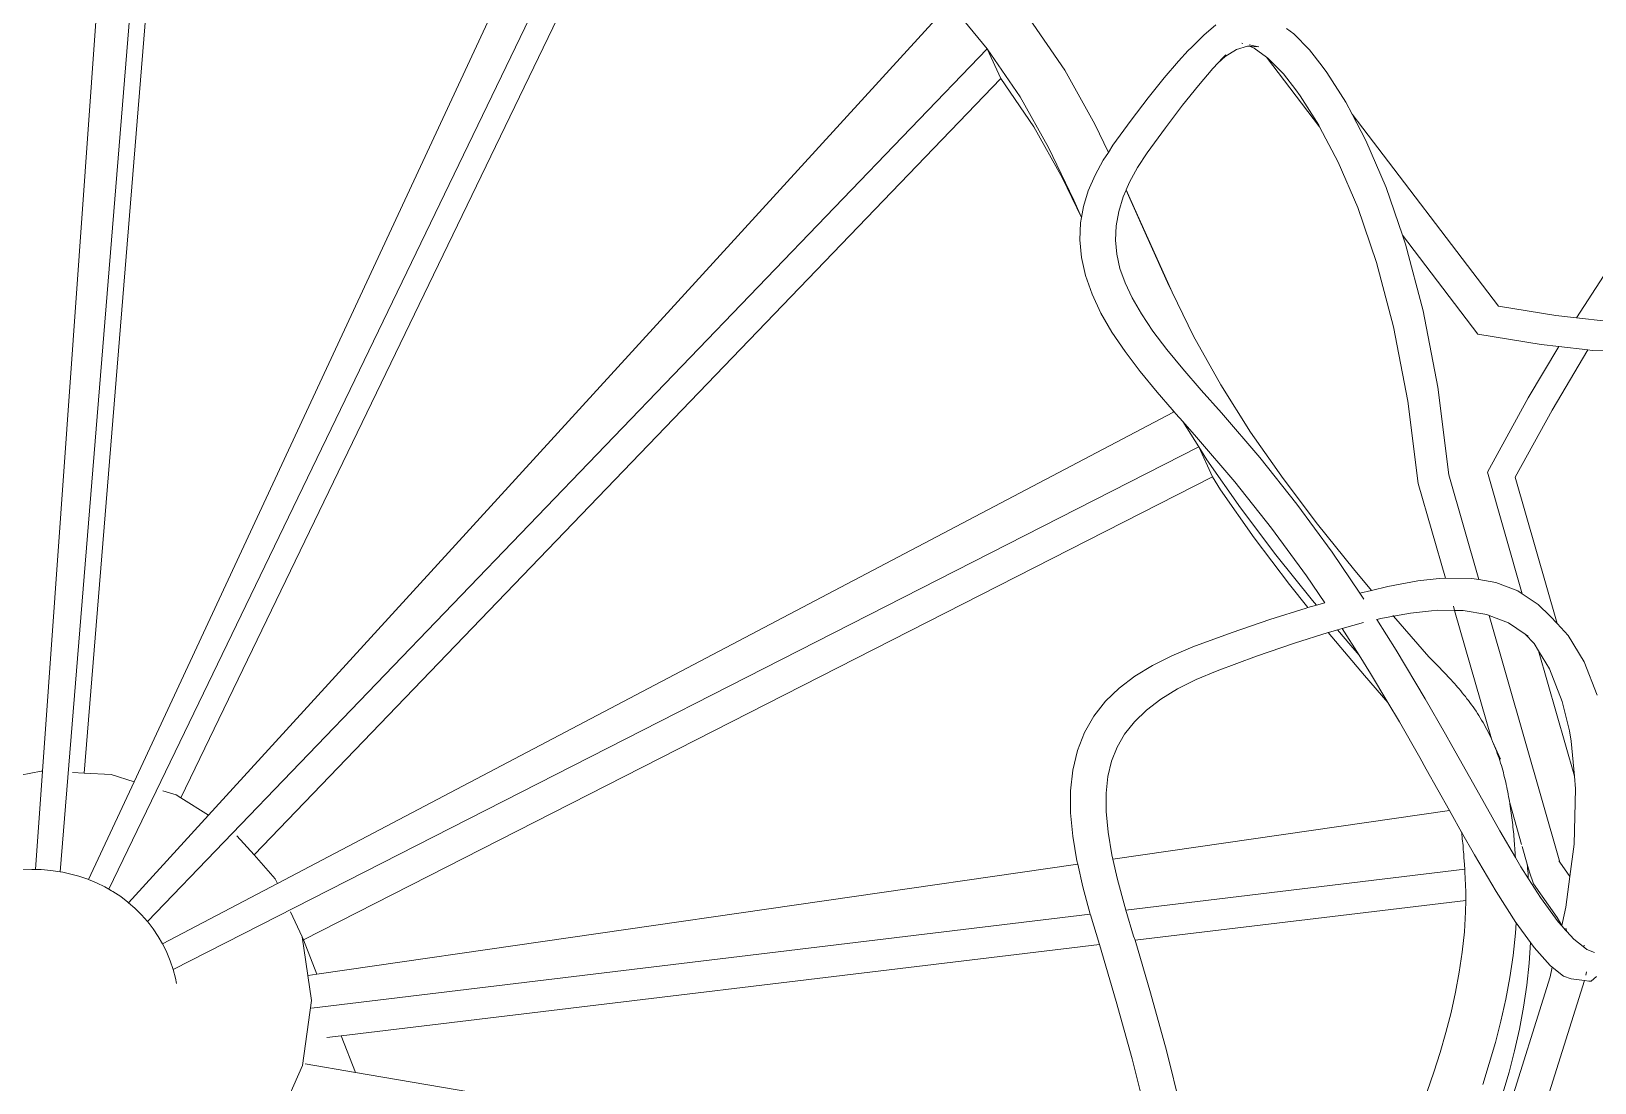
# Model space of a CAD drawing. Header units: millimetres. Extents: x 930469 to 1523124, y -120375 to 411163.
# Drawn here: x 1425104 to 1425674, y -39696 to -39312 of the extents above; entities that cross this region are included whole.
import ezdxf

# ---------------------------------------------------------------- set-up
doc = ezdxf.new("R2010")
doc.units = ezdxf.units.MM
doc.linetypes.add('HIDDEN', pattern=[0.75, 0.5, -0.25])
doc.layers.add('A-NET KHUAT', color=8, linetype='HIDDEN', lineweight=0)
doc.layers.add('xr', color=8, linetype='Continuous', lineweight=0)

# ---------------------------------------------------------------- blocks, each defined once
blk = doc.blocks.new('zzz')
at = {"layer": 'xr', "ltscale": 3}
for p, q in [((1238069.3, 20634.9), (1238063.5, 20665.5)), ((1237997.5, 20641.9), (1237997.2, 20649)), ((1237997.4, 20639.1), (1237997.5, 20641.9)), ((1237996.7, 20627.9), (1237997.3, 20634.9)), ((1237997.3, 20634.9), (1237997.4, 20639.1)), ((1237997.4, 20639.1), (1238069.3, 20634)), ((1238069.3, 20634), (1238069.3, 20634.9)), ((1238069.3, 20634), (1238847.5, 20578.8)), ((1237994.3, 20614.2), (1237995.4, 20619.2)), ((1237995.4, 20619.2), (1237995.7, 20621)), ((1237995.7, 20621), (1237996.7, 20627.9)), ((1237995.7, 20621), (1238853.7, 20551.4)), ((1237990.3, 20601), (1237992.5, 20607.5)), ((1237992.5, 20607.5), (1237994.3, 20614.2)), ((1238067.7, 20603.5), (1238068.2, 20612)), ((1237987.7, 20594.6), (1237990, 20600.3)), ((1237990, 20600.3), (1237990.3, 20601)), ((1237990, 20600.3), (1238061.5, 20567.1)), ((1238066.7, 20583.9), (1238067.7, 20603.5)), ((1238067.7, 20603.5), (1238831.9, 20541.5)), ((1237981.9, 20583.6), (1237983, 20585.6)), ((1237983, 20585.6), (1237984.7, 20588.5)), ((1237983, 20585.6), (1238781.3, 20200.2)), ((1237984.7, 20588.5), (1237987.7, 20594.6)), ((1237973.5, 20571.6), (1237977.6, 20576.9)), ((1237977.6, 20576.9), (1237981.3, 20582.6)), ((1237981.3, 20582.6), (1237981.9, 20583.6)), ((1238061.5, 20567.1), (1238066.7, 20583.9)), ((1237964.4, 20561.7), (1237969.1, 20566.5)), ((1237969.1, 20566.5), (1237973.1, 20571.1)), ((1237973.1, 20571.1), (1237973.5, 20571.6)), ((1237973.1, 20571.1), (1238037, 20512.7)), ((1238061.5, 20567.1), (1238771.1, 20237.2)), ((1237948.5, 20549.5), (1237954.1, 20553.2)), ((1237954.1, 20553.2), (1237958, 20556.2)), ((1237958, 20556.2), (1237959.4, 20557.3)), ((1237959.4, 20557.3), (1237964.4, 20561.7)), ((1237959.4, 20557.3), (1238597, 19944.1)), ((1237924.3, 20538.6), (1237930.6, 20540.7)), ((1237930.6, 20540.7), (1237936.8, 20543.2)), ((1237936.8, 20543.2), (1237942.8, 20546.1)), ((1237942.8, 20546.1), (1237943, 20546.3)), ((1237943, 20546.3), (1237948.5, 20549.5)), ((1237943, 20546.3), (1237987.2, 20462.4)), ((1238051.9, 20536.3), (1238055, 20546.1)), ((1237914.1, 20536.2), (1237917.9, 20536.9)), ((1237917.9, 20536.9), (1237924.3, 20538.6)), ((1237924, 20538.4), (1237924.3, 20538.6)), ((1237924.3, 20538.6), (1238306.1, 19789.7)), ((1238037, 20512.7), (1238049.8, 20532.9)), ((1238049.8, 20532.9), (1238051.9, 20536.3)), ((1238049.8, 20532.9), (1238759.6, 20190.2)), ((1238037, 20512.7), (1238623.9, 19976.9)), ((1238008.1, 20479.5), (1238022.1, 20492)), ((1237990.6, 20464), (1238008.1, 20479.5)), ((1238008.1, 20479.5), (1238575.2, 19934.1)), ((1237809.2, 20463.9), (1237854.3, 20444.2)), ((1237987.2, 20462.4), (1237990.6, 20464)), ((1237987.2, 20462.4), (1238331.6, 19808.1)), ((1237948.2, 20444.3), (1237966.5, 20452.8)), ((1237855.4, 20442.3), (1237849.1, 20405.4)), ((1237854.3, 20444.2), (1237901.7, 20437.5)), ((1237896.2, 20437.5), (1237964.7, 19868.9)), ((1237901.7, 20437.5), (1237948.2, 20444.3)), ((1237920, 20440), (1237921, 20433.6)), ((1237921, 20433.6), (1237946, 20443.4)), ((1237946, 20443.4), (1237948.2, 20444.3)), ((1237946, 20443.4), (1238284.3, 19779.7)), ((1237874.6, 20426.4), (1237875.9, 20415.9)), ((1237921, 20433.6), (1238001.2, 19878)), ((1237849.1, 20405.4), (1237875.9, 20415.9)), ((1237942.5, 19862.2), (1237875.9, 20415.9)), ((1237849.1, 20405.4), (1237748.3, 19812.6)), ((1238597, 19944.1), (1238630, 19971.4)), ((1238540.1, 19910.1), (1238575.2, 19934.1)), ((1238561.9, 19920), (1238597, 19944.1)), ((1238575.2, 19934.1), (1238597, 19944.1)), ((1238524.8, 19899.3), (1238561.9, 19920)), ((1238581.3, 19887.5), (1238618.9, 19913.3)), ((1238503, 19889.3), (1238540.1, 19910.1)), ((1238473.7, 19875.2), (1238503, 19889.3)), ((1238486.3, 19880.8), (1238524.8, 19899.3)), ((1237984.7, 19874.3), (1238001.2, 19878)), ((1238001.2, 19878), (1238003.8, 19878.6)), ((1238003.8, 19878.6), (1238021.8, 19881.7)), ((1238021.8, 19881.7), (1238038.8, 19883.3)), ((1238038.8, 19883.3), (1238054.9, 19883.3)), ((1238054.9, 19883.3), (1238070.1, 19881.7)), ((1238070.1, 19881.7), (1238084.4, 19878.3)), ((1238084.4, 19878.3), (1238097.5, 19873.1)), ((1238473.8, 19875.2), (1238486.3, 19880.8)), ((1238542, 19865.6), (1238581.3, 19887.5)), ((1237942.5, 19862.2), (1237964.3, 19868.8)), ((1237964.3, 19868.8), (1237964.7, 19868.9)), ((1237964.7, 19868.9), (1237984.7, 19874.3)), ((1238097.5, 19873.1), (1238109.5, 19866.2)), ((1238109.5, 19866.2), (1238120.3, 19857.7)), ((1238417.7, 19867.6), (1238403.9, 19861.2)), ((1238431.3, 19872.4), (1238417.7, 19867.6)), ((1238444.5, 19875.3), (1238431.3, 19872.4)), ((1238457.4, 19876.5), (1238444.5, 19875.3)), ((1238469.8, 19875.9), (1238457.4, 19876.5)), ((1238473.7, 19875.2), (1238469.8, 19875.9)), ((1238473.8, 19875.2), (1238473.7, 19875.2)), ((1238481.7, 19873.8), (1238473.8, 19875.2)), ((1238493.3, 19870.3), (1238481.7, 19873.8)), ((1238504.6, 19865.4), (1238493.3, 19870.3)), ((1238515.7, 19859.4), (1238504.6, 19865.4)), ((1238521.3, 19855.6), (1238542, 19865.6)), ((1237901, 19849.9), (1237942.5, 19862.2)), ((1237942.5, 19862.2), (1237942.5, 19862.2)), ((1238008.2, 19853.1), (1238024.7, 19855.8)), ((1238024.7, 19855.8), (1238039.7, 19857.3)), ((1238039.7, 19857.3), (1238053.2, 19857.3)), ((1238053.2, 19857.3), (1238065.4, 19856)), ((1238065.4, 19856), (1238076.5, 19853.4)), ((1238120.3, 19857.7), (1238129.9, 19847.7)), ((1238403.9, 19861.2), (1238390, 19853.1)), ((1238521.3, 19855.6), (1238515.7, 19859.4)), ((1238526.5, 19852.3), (1238521.3, 19855.6)), ((1237859.2, 19838.4), (1237901, 19849.9)), ((1237948.8, 19837.2), (1237967.8, 19842.9)), ((1237967.8, 19842.9), (1237970.3, 19843.6)), ((1237967.8, 19842.9), (1237997.6, 19595.4)), ((1237970.3, 19843.6), (1237990.1, 19848.9)), ((1237990.1, 19848.9), (1238004.9, 19852.3)), ((1238004.9, 19852.3), (1238008.2, 19853.1)), ((1238004.9, 19852.3), (1238040.4, 19606.5)), ((1238076.5, 19853.4), (1238086.8, 19849.3)), ((1238086.8, 19849.3), (1238096.4, 19843.8)), ((1238096.4, 19843.8), (1238105.4, 19836.6)), ((1238129.9, 19847.7), (1238138.6, 19836.3)), ((1238375.8, 19843.5), (1238361.3, 19832.5)), ((1238390, 19853.1), (1238375.8, 19843.5)), ((1238426, 19843.5), (1238415, 19838.3)), ((1238436.6, 19847.2), (1238426, 19843.5)), ((1238446.9, 19849.5), (1238436.6, 19847.2)), ((1238457.3, 19850.4), (1238446.9, 19849.5)), ((1238467.7, 19850), (1238457.3, 19850.4)), ((1238478.2, 19848.1), (1238467.7, 19850)), ((1238488.8, 19844.9), (1238478.2, 19848.1)), ((1238480.4, 19836.5), (1238493.9, 19842.7)), ((1238487.6, 19840), (1238493.8, 19842.7)), ((1238493.8, 19842.7), (1238488.8, 19844.9)), ((1238493.9, 19842.7), (1238493.8, 19842.7)), ((1238499.5, 19840.3), (1238493.9, 19842.7)), ((1238544.8, 19838.9), (1238526.5, 19852.3)), ((1237817.2, 19827.9), (1237859.2, 19838.4)), ((1237907.3, 19824.8), (1237945.7, 19836.2)), ((1237945.7, 19836.2), (1237948.8, 19837.2)), ((1237945.7, 19836.2), (1237974.7, 19594.7)), ((1238105.4, 19836.6), (1238113.9, 19827.8)), ((1238138.6, 19836.3), (1238146.5, 19823.5)), ((1238361.3, 19832.5), (1238346.1, 19820.1)), ((1238403.3, 19831.5), (1238390.8, 19823.1)), ((1238415, 19838.3), (1238403.3, 19831.5)), ((1238440.8, 19818.9), (1238480.4, 19836.5)), ((1238462.6, 19828.9), (1238487.6, 19840)), ((1238480.4, 19836.5), (1238487.6, 19840)), ((1238510.2, 19834.4), (1238499.5, 19840.3)), ((1238520.9, 19827.4), (1238510.2, 19834.4)), ((1238561.3, 19826.5), (1238544.8, 19838.9)), ((1237865.1, 19813.2), (1237907.3, 19824.8)), ((1238113.9, 19827.8), (1238121.9, 19817.3)), ((1238146.5, 19823.5), (1238153.6, 19809.3)), ((1238346.1, 19820.1), (1238333.6, 19809.2)), ((1238390.8, 19823.1), (1238377.4, 19813)), ((1238424, 19811.6), (1238462.6, 19828.9)), ((1238539.3, 19814), (1238520.9, 19827.4)), ((1238575.7, 19815), (1238561.3, 19826.5)), ((1237822.9, 19802.7), (1237865.1, 19813.2)), ((1238121.9, 19817.3), (1238129.4, 19805.2)), ((1238153.6, 19809.3), (1238160.1, 19793.9)), ((1238331.6, 19808.1), (1238333.6, 19809.2)), ((1238333.6, 19809.2), (1238331.9, 19807.7)), ((1238377.4, 19813), (1238363.1, 19801.2)), ((1238387, 19793.5), (1238419.1, 19809.2)), ((1238419.1, 19809.2), (1238440.8, 19818.9)), ((1238419.1, 19809.2), (1238424, 19811.6)), ((1238555.8, 19801.5), (1238539.3, 19814)), ((1238588, 19804.5), (1238575.7, 19815)), ((1238129.4, 19805.2), (1238136.2, 19791.5)), ((1238306.1, 19789.7), (1238324.7, 19801.4)), ((1238324.7, 19801.4), (1238313.3, 19791.3)), ((1238330.2, 19806.3), (1238324.7, 19801.4)), ((1238331.9, 19807.7), (1238330.2, 19806.3)), ((1238331.6, 19808.1), (1238331.9, 19807.7)), ((1238363.1, 19801.2), (1238347.7, 19787.9)), ((1238570.3, 19789.9), (1238555.8, 19801.5)), ((1238595.7, 19797.3), (1238588, 19804.5)), ((1238598, 19795), (1238595.7, 19797.3)), ((1238136.2, 19791.5), (1238142.6, 19776.3)), ((1238160.1, 19793.9), (1238170.6, 19765.2)), ((1238313.3, 19791.3), (1238280.7, 19763.4)), ((1238284.3, 19779.7), (1238306.1, 19789.7)), ((1238296.6, 19783.7), (1238306.1, 19789.7)), ((1238347.7, 19787.9), (1238331, 19773.1)), ((1238351.5, 19773.6), (1238387, 19793.5)), ((1238582.7, 19779.4), (1238570.3, 19789.9)), ((1238598, 19795), (1238606.9, 19785.9)), ((1238614.6, 19777.1), (1238606.9, 19785.9)), ((1238142.6, 19776.3), (1238153.2, 19747.6)), ((1238261.6, 19759.2), (1238296.6, 19783.7)), ((1238274.8, 19773.7), (1238284.3, 19779.7)), ((1238586.8, 19775.6), (1238582.7, 19779.4)), ((1238591.4, 19770.3), (1238586.8, 19775.6)), ((1238590.4, 19772.2), (1238586.8, 19775.6)), ((1238170.6, 19765.2), (1238180.1, 19737.7)), ((1238239.8, 19749.3), (1238274.8, 19773.7)), ((1238280.7, 19763.4), (1238246.9, 19736.5)), ((1238331, 19773.1), (1238298.3, 19745.1)), ((1238316.9, 19751.8), (1238351.5, 19773.6)), ((1238592.7, 19769.9), (1238590.4, 19772.2)), ((1238596.6, 19762), (1238591.4, 19770.3)), ((1238227.4, 19733.4), (1238261.6, 19759.2)), ((1238283, 19728.1), (1238316.9, 19751.8)), ((1238599, 19754), (1238596.6, 19762)), ((1238598.9, 19752.7), (1238597.4, 19749.1)), ((1238598.5, 19745.7), (1238600, 19752.9)), ((1238598.5, 19745.7), (1238598.9, 19752.7)), ((1238598.9, 19752.7), (1238599, 19754)), ((1238601, 19757.5), (1238601.2, 19758.1)), ((1238153.2, 19747.6), (1238162.7, 19719.8)), ((1238205.7, 19723.5), (1238239.8, 19749.3)), ((1238298.3, 19745.1), (1238264.3, 19718.1)), ((1238590.9, 19740.2), (1238540.1, 19701.4)), ((1238590.9, 19740.2), (1238590.1, 19739.1)), ((1238597.4, 19749.1), (1238590.9, 19740.2)), ((1238180.1, 19737.7), (1238188.4, 19711.3)), ((1238193.9, 19706.5), (1238227.4, 19733.4)), ((1238246.9, 19736.5), (1238212, 19710.9)), ((1238590.1, 19739.1), (1238578.6, 19727.9)), ((1238162.7, 19719.8), (1238170.5, 19695.2)), ((1238188.8, 19710), (1238205.7, 19723.5)), ((1238264.3, 19718.1), (1238229.2, 19692.3)), ((1238249.7, 19703), (1238283, 19728.1)), ((1238567, 19718.7), (1238562.6, 19715.6)), ((1238578.6, 19727.9), (1238567, 19718.7)), ((1238596.2, 19708.9), (1238607.9, 19720.3)), ((1238607.9, 19720.3), (1238611.8, 19725.5)), ((1238188.4, 19711.3), (1238188.8, 19710)), ((1238188.8, 19710), (1238190.6, 19703.7)), ((1238190.6, 19703.7), (1238193.9, 19706.5)), ((1238212, 19710.9), (1238192.3, 19697.6)), ((1238562.6, 19715.6), (1238541.3, 19702.1)), ((1238584.4, 19699.5), (1238596.2, 19708.9)), ((1238139.2, 19668.7), (1238170.5, 19695.2)), ((1238170.5, 19695.2), (1238171.1, 19693.3)), ((1238190.6, 19703.7), (1238192.3, 19697.6)), ((1238217, 19676.6), (1238249.7, 19703)), ((1238540.1, 19701.4), (1238514.3, 19687.9)), ((1238541.3, 19702.1), (1238540.1, 19701.4)), ((1238557.9, 19682.3), (1238579.7, 19696.1)), ((1238579.7, 19696.1), (1238584.4, 19699.5)), ((1238173.5, 19684.9), (1238154, 19672.6)), ((1238161, 19678.7), (1238172.5, 19688.4)), ((1238171.1, 19693.3), (1238172.5, 19688.4)), ((1238172.5, 19688.4), (1238173.5, 19684.9)), ((1238173.5, 19684.9), (1238177.9, 19669.4)), ((1238229.2, 19692.3), (1238199.2, 19672)), ((1238514.3, 19687.9), (1238481, 19673.6)), ((1238154, 19672.6), (1238140.7, 19664.2)), ((1238154, 19672.6), (1238161, 19678.7)), ((1238199.2, 19672), (1238195, 19669.1)), ((1238199.2, 19672), (1238201.3, 19663.4)), ((1238201.3, 19663.4), (1238217, 19676.6)), ((1238549.2, 19677.7), (1238409, 19570.7)), ((1238481, 19673.6), (1238441, 19659.8)), ((1238530.1, 19667.7), (1238549.2, 19677.7)), ((1238549.2, 19677.7), (1238557.9, 19682.3)), ((1238119.5, 19651.6), (1238139.2, 19668.7)), ((1238140.7, 19664.2), (1238119.5, 19651.6)), ((1238201.3, 19663.4), (1238204.2, 19651.5)), ((1238441, 19659.8), (1238393.9, 19647.4)), ((1238495.6, 19652.9), (1238530.1, 19667.7)), ((1237544.6, 19650.6), (1237918.9, 19533.1)), ((1238119.5, 19651.6), (1238105.2, 19643.1)), ((1238180, 19659.6), (1238157.6, 19645.4)), ((1238180.3, 19659.7), (1238180, 19659.6)), ((1238180, 19659.6), (1238180.8, 19656.6)), ((1238180.8, 19656.6), (1238182.4, 19647.5)), ((1238204.2, 19651.5), (1238208.2, 19629.6)), ((1238460.9, 19641), (1238495.6, 19652.9)), ((1238105.2, 19643.1), (1238079.3, 19628.2)), ((1238157.6, 19645.4), (1238122.2, 19624.3)), ((1238152.9, 19621.7), (1238182.4, 19647.5)), ((1238182.4, 19647.5), (1238183.1, 19648)), ((1238182.4, 19647.5), (1238184.7, 19635)), ((1238339.6, 19637.1), (1238279.5, 19629.4)), ((1238393.9, 19647.4), (1238339.6, 19637.1)), ((1238460.9, 19641), (1238388.6, 19585.8)), ((1238405.6, 19625.9), (1238454.2, 19638.7)), ((1238454.2, 19638.7), (1238460.9, 19641)), ((1237530.4, 19629.2), (1237916.3, 19508)), ((1238079.3, 19628.2), (1238070.8, 19623.5)), ((1238184.7, 19635), (1238186.5, 19619.8)), ((1238208.2, 19629.6), (1238210, 19614.2)), ((1238210.3, 19609.6), (1238279.5, 19629.4)), ((1238349.7, 19615.2), (1238405.6, 19625.9)), ((1237835.1, 19622.8), (1237849.4, 19617.9)), ((1237849.4, 19617.9), (1237863.8, 19613.4)), ((1238070.8, 19623.5), (1238040.4, 19606.5)), ((1238122.2, 19624.3), (1238096.3, 19609.5)), ((1238144.5, 19613.5), (1238145.7, 19614.6)), ((1238145.7, 19614.6), (1238146.9, 19615.7)), ((1238146.9, 19615.7), (1238148, 19616.9)), ((1238148, 19616.9), (1238149.2, 19618)), ((1238149.2, 19618), (1238150.3, 19619.1)), ((1238150.3, 19619.1), (1238152.9, 19621.7)), ((1238186.5, 19619.8), (1238186.8, 19615)), ((1238186.8, 19615), (1238186.7, 19602.8)), ((1238210, 19614.2), (1238210.3, 19609.6)), ((1238285.7, 19607), (1238349.7, 19615.2)), ((1237863.8, 19613.4), (1237878.4, 19609.2)), ((1237878.4, 19609.2), (1237893, 19605.4)), ((1237893, 19605.4), (1237907.7, 19602.2)), ((1238038.3, 19605.3), (1238024.8, 19597.7)), ((1238040.4, 19606.5), (1238038.3, 19605.3)), ((1238087.9, 19604.8), (1238055.5, 19586.7)), ((1238096.3, 19609.5), (1238087.9, 19604.8)), ((1238186.7, 19602.8), (1238092.9, 19576)), ((1238131.9, 19601.8), (1238133.3, 19603)), ((1238133.3, 19603), (1238134.6, 19604.2)), ((1238134.6, 19604.2), (1238135.9, 19605.3)), ((1238135.9, 19605.3), (1238137.1, 19606.5)), ((1238137.1, 19606.5), (1238138.4, 19607.7)), ((1238138.4, 19607.7), (1238139.6, 19608.8)), ((1238139.6, 19608.8), (1238140.9, 19610)), ((1238140.9, 19610), (1238142.1, 19611.1)), ((1238142.1, 19611.1), (1238143.3, 19612.3)), ((1238143.3, 19612.3), (1238144.5, 19613.5)), ((1238186.7, 19602.8), (1238186.6, 19596.5)), ((1238189.9, 19603.7), (1238186.7, 19602.8)), ((1238285.7, 19607), (1238209.2, 19585.1)), ((1238210.3, 19609.2), (1238210.1, 19590.3)), ((1238210.3, 19609.6), (1238210.3, 19609.2)), ((1237907.7, 19602.2), (1237922.4, 19599.4)), ((1237922.4, 19599.4), (1237937.1, 19597.2)), ((1237937.1, 19597.2), (1237951.9, 19595.6)), ((1237951.9, 19595.6), (1237966.5, 19594.8)), ((1237966.5, 19594.8), (1237974.7, 19594.7)), ((1237974.7, 19594.7), (1237981.2, 19594.6)), ((1237981.2, 19594.6), (1237995.7, 19595.3)), ((1237995.7, 19595.3), (1237997.6, 19595.4)), ((1237997.6, 19595.4), (1238000.8, 19595.6)), ((1238000.8, 19595.6), (1238004, 19595.9)), ((1238005.6, 19596), (1238004, 19595.9)), ((1238007.1, 19596.1), (1238005.6, 19596)), ((1238008.7, 19596.2), (1238007.1, 19596.1)), ((1238024.8, 19597.7), (1238008.2, 19588.3)), ((1238010.3, 19596.3), (1238008.7, 19596.2)), ((1238010.3, 19596.3), (1238011.9, 19596.5)), ((1238013.4, 19596.6), (1238011.9, 19596.5)), ((1238015, 19596.7), (1238013.4, 19596.6)), ((1238016.6, 19596.9), (1238015, 19596.7)), ((1238018.2, 19597), (1238016.6, 19596.9)), ((1238019.7, 19597.2), (1238018.2, 19597)), ((1238021.3, 19597.3), (1238019.7, 19597.2)), ((1238022.8, 19597.5), (1238021.3, 19597.3)), ((1238024.4, 19597.6), (1238022.8, 19597.5)), ((1238024.8, 19597.7), (1238024.4, 19597.6)), ((1238117.8, 19590.4), (1238119.3, 19591.6)), ((1238119.3, 19591.6), (1238120.8, 19592.7)), ((1238120.8, 19592.7), (1238122.2, 19593.8)), ((1238122.2, 19593.8), (1238123.7, 19594.9)), ((1238123.7, 19594.9), (1238125.1, 19596.1)), ((1238125.1, 19596.1), (1238126.5, 19597.2)), ((1238126.5, 19597.2), (1238127.9, 19598.4)), ((1238127.9, 19598.4), (1238129.3, 19599.5)), ((1238129.3, 19599.5), (1238130.6, 19600.7)), ((1238130.6, 19600.7), (1238131.9, 19601.8)), ((1238186.6, 19596.5), (1238183.7, 19579.4)), ((1237840.4, 19582.3), (1237855.6, 19577.5)), ((1238008.2, 19588.3), (1237981.4, 19572.6)), ((1238055.5, 19586.7), (1238025.7, 19569.9)), ((1238099.7, 19579.3), (1238101.4, 19580.2)), ((1238101.4, 19580.2), (1238103.1, 19581.1)), ((1238103.1, 19581.1), (1238104.8, 19582.1)), ((1238104.8, 19582.1), (1238106.5, 19583.1)), ((1238106.5, 19583.1), (1238108.2, 19584.1)), ((1238108.2, 19584.1), (1238109.9, 19585.1)), ((1238109.9, 19585.1), (1238111.5, 19586.1)), ((1238111.5, 19586.1), (1238113.1, 19587.2)), ((1238113.1, 19587.2), (1238114.7, 19588.3)), ((1238114.7, 19588.3), (1238116.2, 19589.4)), ((1238116.2, 19589.4), (1238117.8, 19590.4)), ((1238209.2, 19585.1), (1238207.2, 19572.8)), ((1238210.1, 19590.3), (1238209.2, 19585.1)), ((1238381, 19539.6), (1238388.6, 19585.8)), ((1237855.6, 19577.5), (1237871.1, 19573)), ((1237871.1, 19573), (1237886.7, 19569)), ((1237886.7, 19569), (1237902.6, 19565.5)), ((1237981.4, 19572.6), (1237958.6, 19558.1)), ((1238183.1, 19577.6), (1238002.8, 19526.1)), ((1238025.7, 19569.9), (1238006.1, 19558.4)), ((1238071.7, 19568.2), (1238073.4, 19568.7)), ((1238073.4, 19568.7), (1238075.2, 19569.3)), ((1238075.2, 19569.3), (1238077, 19569.8)), ((1238077, 19569.8), (1238078.7, 19570.4)), ((1238091, 19575.1), (1238078.1, 19569.2)), ((1238078.7, 19570.4), (1238080.5, 19571)), ((1238080.5, 19571), (1238082.2, 19571.7)), ((1238082.2, 19571.7), (1238084, 19572.3)), ((1238084, 19572.3), (1238085.8, 19573)), ((1238085.8, 19573), (1238087.5, 19573.7)), ((1238087.5, 19573.7), (1238089.3, 19574.4)), ((1238089.3, 19574.4), (1238091, 19575.1)), ((1238091, 19575.1), (1238092.8, 19575.9)), ((1238092.8, 19575.9), (1238092.9, 19576)), ((1238092.9, 19576), (1238094.5, 19576.7)), ((1238094.5, 19576.7), (1238096.2, 19577.5)), ((1238096.2, 19577.5), (1238098, 19578.4)), ((1238098, 19578.4), (1238099.7, 19579.3)), ((1238183.1, 19577.6), (1238177.7, 19563.6)), ((1238183.7, 19579.4), (1238183.1, 19577.6)), ((1238287.8, 19578.9), (1238198.8, 19553.4)), ((1238207.2, 19572.8), (1238201, 19556.6)), ((1238287.8, 19578.9), (1238341.9, 19549.2)), ((1238402.2, 19529), (1238409, 19570.7)), ((1237833.9, 19567.5), (1237849.3, 19563.1)), ((1237849.3, 19563.1), (1237865, 19559.1)), ((1237865, 19559.1), (1237880.8, 19555.5)), ((1237902.6, 19565.5), (1237918.5, 19562.5)), ((1237918.5, 19562.5), (1237934.7, 19560.1)), ((1237934.7, 19560.1), (1237950.9, 19558.3)), ((1237958.4, 19557.9), (1237944.1, 19547.5)), ((1237950.9, 19558.3), (1237958.4, 19557.9)), ((1237958.6, 19558.1), (1237958.4, 19557.9)), ((1238006.1, 19558.4), (1237999.3, 19554.4)), ((1238008.2, 19558.5), (1238006.1, 19558.4)), ((1238008.2, 19558.5), (1238009.9, 19558.6)), ((1238009.9, 19558.6), (1238011.5, 19558.8)), ((1238011.5, 19558.8), (1238013.2, 19558.9)), ((1238013.2, 19558.9), (1238014.8, 19559)), ((1238014.8, 19559), (1238016.5, 19559.2)), ((1238015.6, 19553.9), (1238046.1, 19562.6)), ((1238016.5, 19559.2), (1238018.2, 19559.3)), ((1238018.2, 19559.3), (1238019.8, 19559.4)), ((1238019.8, 19559.4), (1238021.5, 19559.6)), ((1238021.5, 19559.6), (1238023.2, 19559.7)), ((1238023.2, 19559.7), (1238024.9, 19559.9)), ((1238024.9, 19559.9), (1238026.6, 19560.1)), ((1238026.6, 19560.1), (1238028.3, 19560.3)), ((1238028.3, 19560.3), (1238030, 19560.4)), ((1238030, 19560.4), (1238031.7, 19560.6)), ((1238031.7, 19560.6), (1238033.4, 19560.8)), ((1238033.4, 19560.8), (1238035.1, 19561)), ((1238035.1, 19561), (1238036.8, 19561.2)), ((1238036.8, 19561.2), (1238038.5, 19561.5)), ((1238038.5, 19561.5), (1238040.2, 19561.7)), ((1238040.2, 19561.7), (1238042, 19562)), ((1238042, 19562), (1238043.7, 19562.2)), ((1238043.7, 19562.2), (1238045.4, 19562.5)), ((1238045.4, 19562.5), (1238046.1, 19562.6)), ((1238046.1, 19562.6), (1238047.2, 19562.8)), ((1238047.2, 19562.8), (1238048.9, 19563.1)), ((1238048.9, 19563.1), (1238050.6, 19563.4)), ((1238050.6, 19563.4), (1238052.4, 19563.7)), ((1238052.4, 19563.7), (1238054.1, 19564)), ((1238054.1, 19564), (1238055.9, 19564.4)), ((1238055.9, 19564.4), (1238057.6, 19564.7)), ((1238057.6, 19564.7), (1238059.4, 19565.1)), ((1238059.4, 19565.1), (1238061.1, 19565.5)), ((1238061.1, 19565.5), (1238062.9, 19565.9)), ((1238062.9, 19565.9), (1238064.6, 19566.3)), ((1238064.6, 19566.3), (1238066.4, 19566.8)), ((1238066.4, 19566.8), (1238068.2, 19567.2)), ((1238068.2, 19567.2), (1238069.9, 19567.7)), ((1238069.9, 19567.7), (1238071.7, 19568.2)), ((1238177.7, 19563.6), (1238169.4, 19551.2)), ((1238284, 19558.6), (1238177.1, 19528)), ((1238284, 19558.6), (1238332.9, 19531.7)), ((1237880.8, 19555.5), (1237896.8, 19552.5)), ((1237896.8, 19552.5), (1237912.9, 19550.1)), ((1237912.9, 19550.1), (1237929.1, 19548.4)), ((1237929.1, 19548.4), (1237944.1, 19547.5)), ((1237944.1, 19547.5), (1237940.4, 19544.8)), ((1237990.7, 19548.9), (1237977, 19540.2)), ((1237995.5, 19548.1), (1237986.9, 19545.3)), ((1237999.3, 19554.4), (1237990.7, 19548.9)), ((1237990.7, 19548.9), (1237991.4, 19549)), ((1237991.4, 19549), (1237993.1, 19549.1)), ((1237993.1, 19549.1), (1237994.7, 19549.2)), ((1237994.7, 19549.2), (1237996.4, 19549.4)), ((1238001.4, 19549.8), (1237995.5, 19548.1)), ((1237996.4, 19549.4), (1237998.1, 19549.5)), ((1237998.1, 19549.5), (1237999.7, 19549.7)), ((1237999.7, 19549.7), (1238001.4, 19549.8)), ((1238014.3, 19553.5), (1238001.4, 19549.8)), ((1238162.6, 19544.8), (1238169.4, 19551.2)), ((1238169.4, 19551.2), (1238168.1, 19549.2)), ((1238198.8, 19553.4), (1238191, 19541.8)), ((1238201, 19556.6), (1238198.8, 19553.4)), ((1238341.9, 19549.2), (1238379.5, 19526.8)), ((1237940.4, 19544.8), (1237927.3, 19533.1)), ((1237977, 19540.2), (1237959.2, 19527.2)), ((1237962.4, 19528), (1237986.9, 19545.3)), ((1238157.1, 19541.5), (1238065.5, 19515.3)), ((1238143.9, 19533.5), (1238157.1, 19541.5)), ((1238157.1, 19541.5), (1238162.6, 19544.8)), ((1238191, 19541.8), (1238182.5, 19533.1)), ((1238379.5, 19526.8), (1238381, 19539.6)), ((1237919.6, 19523.3), (1237917.5, 19517.6)), ((1237918.9, 19533.1), (1237926.1, 19531.5)), ((1237926.1, 19531.5), (1237919.6, 19523.3)), ((1237927.3, 19533.1), (1237926.1, 19531.5)), ((1237956.3, 19524.6), (1237953.2, 19521.8)), ((1237959.2, 19527.2), (1237956.3, 19524.6)), ((1237956.3, 19524.6), (1237956.4, 19524.6)), ((1237956.4, 19524.6), (1237962.4, 19528)), ((1237956.4, 19524.6), (1237958.6, 19524.1)), ((1237958.6, 19524.1), (1237970, 19521.5)), ((1237992.2, 19518.6), (1238002.8, 19526.1)), ((1238002.8, 19526.1), (1238003.7, 19526.7)), ((1238098.8, 19519), (1238120.1, 19524.2)), ((1238120.1, 19524.2), (1238143.9, 19533.5)), ((1238177.1, 19528), (1238168.3, 19519.8)), ((1238182.5, 19533.1), (1238177.1, 19528)), ((1238332.9, 19531.7), (1238377.1, 19505.5)), ((1238377.1, 19505.5), (1238379.5, 19526.8)), ((1238400.4, 19513.8), (1238402.2, 19529)), ((1237917.5, 19517.6), (1237916.3, 19508)), ((1237946.4, 19515.7), (1237941.1, 19509)), ((1237952.2, 19520.9), (1237946.4, 19515.7)), ((1237953.2, 19521.8), (1237952.2, 19520.9)), ((1237954.5, 19521.7), (1237952.2, 19520.9)), ((1237970, 19521.5), (1237992.2, 19518.6)), ((1237992.2, 19518.6), (1238015.9, 19515.5)), ((1238015.9, 19515.5), (1238056.3, 19514.5)), ((1238056.3, 19514.5), (1238065.5, 19515.3)), ((1238065.5, 19515.3), (1238091.1, 19517.6)), ((1238091.1, 19517.6), (1238098.8, 19519)), ((1238168.3, 19519.8), (1238149.2, 19508.2)), ((1238397.9, 19492.1), (1238400.4, 19513.8)), ((1238400.4, 19513.8), (1238430.9, 19494)), ((1237916.3, 19508), (1237915.9, 19504.8)), ((1237915.9, 19504.8), (1237915.9, 19503.2)), ((1237915.9, 19503.2), (1237919.3, 19499.2)), ((1237922.6, 19506.5), (1237920.3, 19507)), ((1237938.9, 19506.2), (1237936.8, 19500.6)), ((1237941.1, 19509), (1237938.9, 19506.2)), ((1237941.1, 19509), (1237941.8, 19508.1)), ((1238149.2, 19508.2), (1238124.8, 19498.7)), ((1238375.6, 19472), (1238376.7, 19502.5)), ((1238376.7, 19502.5), (1238377.1, 19505.5))]:
    blk.add_line(p, q, dxfattribs=at)

msp = doc.modelspace()

# ---------------------------------------------------------------- block references
at = {"layer": 'A-NET KHUAT', "xscale": 0.5, "yscale": 0.5, "zscale": 0.5, "rotation": 90}
msp.add_blockref('zzz', (1435424.69, -658616.87), dxfattribs=at)

doc.saveas('drawing.dxf')
